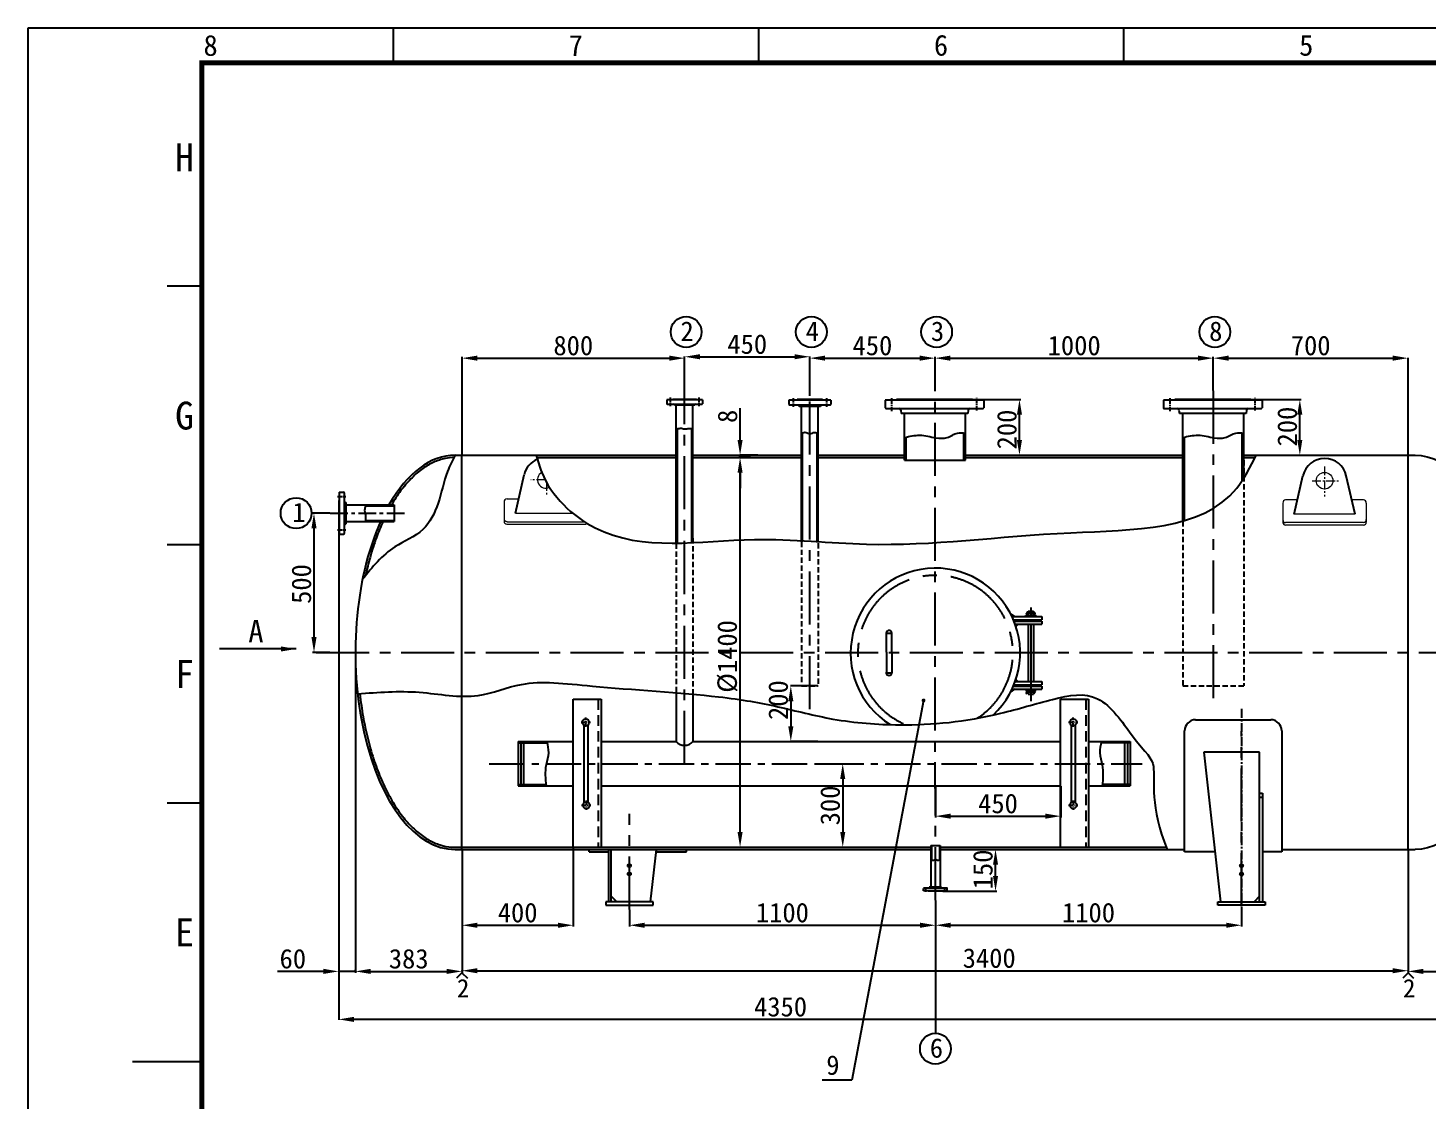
# Model space of a CAD drawing. Header units: millimetres. Extents: x 67658 to 78158, y 1020 to 8445.
# Drawn here: x 67658 to 72689, y 4590 to 8445 of the extents above; entities that cross this region are included whole.
import ezdxf
from ezdxf.enums import TextEntityAlignment as Align

# ---------------------------------------------------------------- set-up
doc = ezdxf.new("R2010")
doc.units = ezdxf.units.MM
doc.linetypes.add('CENTER', pattern=[50.8, 31.75, -6.35, 6.35, -6.35])
doc.linetypes.add('DASHED', pattern=[19.05, 12.7, -6.35])
for name, color, linetype in [('1轮廓实线层', 7, 'Continuous'), ('BTL_L0', 7, 'Continuous'), ('BTL_L1', 1, 'Continuous'), ('中心线', 1, 'CENTER'), ('剖面线', 8, 'Continuous'), ('绿（粗实）', 7, 'Continuous'), ('黄（虚线）', 2, 'DASHED')]:
    doc.layers.add(name, color=color, linetype=linetype)
doc.styles.get("Standard").update_dxf_attribs({"font": 'SimSun.ttf'})
doc.dimstyles.new('ISO-25', dxfattribs={"dimtxt": 70, "dimasz": 55, "dimexe": 1.25, "dimexo": 0.625, "dimgap": 10, "dimtad": 1, "dimdsep": 46, "dimtxsty": 'Standard', "dimcen": 2.5, "dimadec": 0, "dimazin": 0, "dimtfac": 1, "dimtmove": 0, "dimatfit": 3, "dimfxl": 0, "dimarcsym": 0})
doc.dimstyles.new('副本 ISO-25', dxfattribs={"dimtxt": 70, "dimasz": 55, "dimexe": 5, "dimexo": 1, "dimgap": 10, "dimtad": 1, "dimtoh": 1, "dimdsep": 46, "dimtxsty": 'Standard', "dimcen": 2.5, "dimadec": 0, "dimazin": 0, "dimtfac": 1, "dimtmove": 0, "dimatfit": 3, "dimfxl": 0, "dimarcsym": 0})

# ---------------------------------------------------------------- blocks, each defined once
blk = doc.blocks.new('*D81')
at = {"layer": '1轮廓实线层', "color": 0, "lineweight": -2}
for p, q in [((68774.7, 6654.8), (68774.7, 5050.8)), ((68834.7, 6200.8), (68834.7, 5050.8)), ((68719.7, 5055.8), (68554.8, 5055.8)), ((68834.7, 5055.8), (68774.7, 5055.8)), ((68889.7, 5055.8), (68944.7, 5055.8))]:
    blk.add_line(p, q, dxfattribs=at)
at = {"layer": '1轮廓实线层', "color": 0}
for points in [[(68719.7, 5065), (68719.7, 5046.6), (68774.7, 5055.8)], [(68889.7, 5065), (68889.7, 5046.6), (68834.7, 5055.8)]]:
    blk.add_solid(points, dxfattribs=at)
at = {"layer": 'Defpoints', "color": 0}
for p in [(68774.7, 6655.8), (68834.7, 6201.8), (68774.7, 5055.8)]:
    blk.add_point(p, dxfattribs=at)
at = {"layer": '1轮廓实线层', "color": 0, "insert": (68609.7, 5100.8), "char_height": 70, "attachment_point": 5}
blk.add_mtext('60', dxfattribs=at)
blk = doc.blocks.new('*D82')
at = {"layer": '1轮廓实线层', "color": 0, "lineweight": -2}
for p, q in [((69217.7, 5492.8), (69217.7, 5050.8)), ((68834.7, 5056.8), (68834.7, 5060.8)), ((68889.7, 5055.8), (69162.7, 5055.8))]:
    blk.add_line(p, q, dxfattribs=at)
at = {"layer": '1轮廓实线层', "color": 0}
for points in [[(68889.7, 5065), (68889.7, 5046.6), (68834.7, 5055.8)], [(69162.7, 5065), (69162.7, 5046.6), (69217.7, 5055.8)]]:
    blk.add_solid(points, dxfattribs=at)
at = {"layer": 'Defpoints', "color": 0}
for p in [(69217.7, 5493.8), (68834.7, 5055.8), (69217.7, 5055.8)]:
    blk.add_point(p, dxfattribs=at)
at = {"layer": '1轮廓实线层', "color": 0, "insert": (69026.2, 5100.8), "char_height": 70, "attachment_point": 5}
blk.add_mtext('383', dxfattribs=at)
blk = doc.blocks.new('*D83')
at = {"layer": '1轮廓实线层', "color": 0, "lineweight": -2}
for p, q in [((69617.7, 5500.8), (69617.7, 5216.5)), ((69217.7, 5240.9), (69217.7, 5216.5)), ((69272.7, 5221.5), (69562.7, 5221.5))]:
    blk.add_line(p, q, dxfattribs=at)
at = {"layer": '1轮廓实线层', "color": 0}
for points in [[(69272.7, 5230.6), (69272.7, 5212.3), (69217.7, 5221.5)], [(69562.7, 5230.6), (69562.7, 5212.3), (69617.7, 5221.5)]]:
    blk.add_solid(points, dxfattribs=at)
at = {"layer": 'Defpoints', "color": 0}
for p in [(69617.7, 5501.8), (69217.7, 5241.9), (69617.7, 5221.5)]:
    blk.add_point(p, dxfattribs=at)
at = {"layer": '1轮廓实线层', "color": 0, "insert": (69417.7, 5266.5), "char_height": 70, "attachment_point": 5}
blk.add_mtext('400', dxfattribs=at)
blk = doc.blocks.new('*D84')
at = {"layer": '1轮廓实线层', "color": 0, "lineweight": -2}
for p, q in [((70919.2, 5310.4), (70919.2, 5216.5)), ((69819.2, 5276.9), (69819.2, 5216.5)), ((69874.2, 5221.5), (70864.2, 5221.5))]:
    blk.add_line(p, q, dxfattribs=at)
at = {"layer": '1轮廓实线层', "color": 0}
for points in [[(69874.2, 5230.6), (69874.2, 5212.3), (69819.2, 5221.5)], [(70864.2, 5230.6), (70864.2, 5212.3), (70919.2, 5221.5)]]:
    blk.add_solid(points, dxfattribs=at)
at = {"layer": 'Defpoints', "color": 0}
for p in [(70919.2, 5311.4), (69819.2, 5277.9), (70919.2, 5221.5)]:
    blk.add_point(p, dxfattribs=at)
at = {"layer": '1轮廓实线层', "color": 0, "insert": (70369.2, 5266.5), "char_height": 70, "attachment_point": 5}
blk.add_mtext('1100', dxfattribs=at)
blk = doc.blocks.new('*D85')
at = {"layer": '1轮廓实线层', "color": 0, "lineweight": -2}
for p, q in [((70919.2, 5310.4), (70919.2, 5216.5)), ((72019.2, 5276.9), (72019.2, 5216.5)), ((70974.2, 5221.5), (71964.2, 5221.5))]:
    blk.add_line(p, q, dxfattribs=at)
at = {"layer": '1轮廓实线层', "color": 0}
for points in [[(70974.2, 5230.6), (70974.2, 5212.3), (70919.2, 5221.5)], [(71964.2, 5230.6), (71964.2, 5212.3), (72019.2, 5221.5)]]:
    blk.add_solid(points, dxfattribs=at)
at = {"layer": 'Defpoints', "color": 0}
for p in [(70919.2, 5311.4), (72019.2, 5277.9), (72019.2, 5221.5)]:
    blk.add_point(p, dxfattribs=at)
at = {"layer": '1轮廓实线层', "color": 0, "insert": (71469.2, 5266.5), "char_height": 70, "attachment_point": 5}
blk.add_mtext('1100', dxfattribs=at)
blk = doc.blocks.new('*D86')
at = {"layer": '1轮廓实线层', "color": 0, "lineweight": -2}
for p, q in [((73000.7, 6200.8), (73000.7, 5050.8)), ((72617.7, 5492.8), (72617.7, 5050.8)), ((72672.7, 5055.8), (72945.7, 5055.8))]:
    blk.add_line(p, q, dxfattribs=at)
at = {"layer": '1轮廓实线层', "color": 0}
for points in [[(72672.7, 5065), (72672.7, 5046.6), (72617.7, 5055.8)], [(72945.7, 5065), (72945.7, 5046.6), (73000.7, 5055.8)]]:
    blk.add_solid(points, dxfattribs=at)
at = {"layer": 'Defpoints', "color": 0}
for p in [(73000.7, 6201.8), (72617.7, 5493.8), (73000.7, 5055.8)]:
    blk.add_point(p, dxfattribs=at)
at = {"layer": '1轮廓实线层', "color": 0, "insert": (72809.2, 5100.8), "char_height": 70, "attachment_point": 5}
blk.add_mtext('383', dxfattribs=at)
blk = doc.blocks.new('*D87')
at = {"layer": '1轮廓实线层', "color": 0, "lineweight": -2}
for p, q in [((68742.8, 6701.8), (68680.8, 6701.8)), ((68685.8, 6646.8), (68685.8, 6256.8)), ((68742.8, 6201.8), (68680.8, 6201.8))]:
    blk.add_line(p, q, dxfattribs=at)
at = {"layer": '1轮廓实线层', "color": 0}
for points in [[(68676.6, 6646.8), (68695, 6646.8), (68685.8, 6701.8)], [(68676.6, 6256.8), (68695, 6256.8), (68685.8, 6201.8)]]:
    blk.add_solid(points, dxfattribs=at)
at = {"layer": 'Defpoints', "color": 0}
for p in [(68743.8, 6701.8), (68685.8, 6201.8), (68743.8, 6201.8)]:
    blk.add_point(p, dxfattribs=at)
at = {"layer": '1轮廓实线层', "color": 0, "insert": (68640.8, 6447.3), "char_height": 70, "attachment_point": 5, "rotation": 90}
blk.add_mtext('500', dxfattribs=at)
blk = doc.blocks.new('*D88')
at = {"layer": '1轮廓实线层', "color": 0, "lineweight": -2}
for p, q in [((69217.7, 6910.8), (69217.7, 7263.6)), ((69272.7, 7258.6), (69962.7, 7258.6)), ((70017.7, 7124.7), (70017.7, 7263.6))]:
    blk.add_line(p, q, dxfattribs=at)
at = {"layer": '1轮廓实线层', "color": 0}
for points in [[(69272.7, 7267.8), (69272.7, 7249.4), (69217.7, 7258.6)], [(69962.7, 7267.8), (69962.7, 7249.4), (70017.7, 7258.6)]]:
    blk.add_solid(points, dxfattribs=at)
at = {"layer": 'Defpoints', "color": 0}
for p in [(70017.7, 7258.6), (70017.7, 7123.7), (69217.7, 6909.8)]:
    blk.add_point(p, dxfattribs=at)
at = {"layer": '1轮廓实线层', "color": 0, "insert": (69617.7, 7303.6), "char_height": 70, "attachment_point": 5}
blk.add_mtext('800', dxfattribs=at)
blk = doc.blocks.new('*D89')
at = {"layer": '1轮廓实线层', "color": 0, "lineweight": -2}
for p, q in [((70467.7, 7259.6), (70467.7, 7263.6)), ((70522.7, 7258.6), (70862.7, 7258.6)), ((70917.7, 7145.1), (70917.7, 7263.6))]:
    blk.add_line(p, q, dxfattribs=at)
at = {"layer": '1轮廓实线层', "color": 0}
for points in [[(70522.7, 7267.8), (70522.7, 7249.4), (70467.7, 7258.6)], [(70862.7, 7267.8), (70862.7, 7249.4), (70917.7, 7258.6)]]:
    blk.add_solid(points, dxfattribs=at)
at = {"layer": 'Defpoints', "color": 0}
for p in [(70467.7, 7258.6), (70917.7, 7258.6), (70917.7, 7144.1)]:
    blk.add_point(p, dxfattribs=at)
at = {"layer": '1轮廓实线层', "color": 0, "insert": (70692.7, 7303.6), "char_height": 70, "attachment_point": 5}
blk.add_mtext('450', dxfattribs=at)
blk = doc.blocks.new('*D52')
at = {"layer": '1轮廓实线层', "color": 0, "lineweight": -2}
for p, q in [((70917.7, 7146.1), (70917.7, 7263.6)), ((70972.7, 7258.6), (71862.7, 7258.6)), ((71917.7, 7221.4), (71917.7, 7263.6))]:
    blk.add_line(p, q, dxfattribs=at)
at = {"layer": '1轮廓实线层', "color": 0}
for points in [[(70972.7, 7267.8), (70972.7, 7249.4), (70917.7, 7258.6)], [(71862.7, 7267.8), (71862.7, 7249.4), (71917.7, 7258.6)]]:
    blk.add_solid(points, dxfattribs=at)
at = {"layer": 'Defpoints', "color": 0}
for p in [(71917.7, 7258.6), (71917.7, 7220.4), (70917.7, 7145.1)]:
    blk.add_point(p, dxfattribs=at)
at = {"layer": '1轮廓实线层', "color": 0, "insert": (71417.7, 7303.6), "char_height": 70, "attachment_point": 5}
blk.add_mtext('1000', dxfattribs=at)
blk = doc.blocks.new('*D91')
at = {"layer": '1轮廓实线层', "color": 0, "lineweight": -2}
for p, q in [((70241.7, 6901.8), (70212.1, 6901.8)), ((70217.1, 5556.8), (70217.1, 6846.8)), ((69948.4, 5501.8), (70222.1, 5501.8))]:
    blk.add_line(p, q, dxfattribs=at)
at = {"layer": '1轮廓实线层', "color": 0}
for points in [[(70207.9, 6846.8), (70226.2, 6846.8), (70217.1, 6901.8)], [(70207.9, 5556.8), (70226.2, 5556.8), (70217.1, 5501.8)]]:
    blk.add_solid(points, dxfattribs=at)
at = {"layer": 'Defpoints', "color": 0}
for p in [(70217.1, 6901.8), (70242.7, 6901.8), (69947.4, 5501.8)]:
    blk.add_point(p, dxfattribs=at)
at = {"layer": '1轮廓实线层', "color": 0, "insert": (70172.1, 6187.1), "char_height": 70, "attachment_point": 5, "rotation": 90}
blk.add_mtext('%%C1400', dxfattribs=at)
blk = doc.blocks.new('*D54')
at = {"layer": '1轮廓实线层', "color": 0, "lineweight": -2}
for p, q in [((70217.1, 6964.8), (70217.1, 7079.5)), ((70280.4, 6909.8), (70215.8, 6909.8)), ((70254.7, 6901.8), (70215.8, 6901.8)), ((70217.1, 6901.8), (70217.1, 6909.8)), ((70217.1, 6846.8), (70217.1, 6791.8))]:
    blk.add_line(p, q, dxfattribs=at)
at = {"layer": '1轮廓实线层', "color": 0}
for points in [[(70207.9, 6964.8), (70226.2, 6964.8), (70217.1, 6909.8)], [(70207.9, 6846.8), (70226.2, 6846.8), (70217.1, 6901.8)]]:
    blk.add_solid(points, dxfattribs=at)
at = {"layer": 'Defpoints', "color": 0}
for p in [(70217.1, 6909.8), (70255.3, 6901.8), (70281, 6909.8)]:
    blk.add_point(p, dxfattribs=at)
at = {"layer": '1轮廓实线层', "color": 0, "insert": (70172.1, 7049.6), "char_height": 70, "attachment_point": 5, "rotation": 90}
blk.add_mtext('8', dxfattribs=at)
blk = doc.blocks.new('*D92')
at = {"layer": '1轮廓实线层', "color": 0, "lineweight": -2}
for p, q in [((70946.2, 5493.8), (71140, 5493.8)), ((71135, 5398.8), (71135, 5438.8)), ((70946.2, 5343.8), (71140, 5343.8))]:
    blk.add_line(p, q, dxfattribs=at)
at = {"layer": '1轮廓实线层', "color": 0}
for points in [[(71125.9, 5438.8), (71144.2, 5438.8), (71135, 5493.8)], [(71125.9, 5398.8), (71144.2, 5398.8), (71135, 5343.8)]]:
    blk.add_solid(points, dxfattribs=at)
at = {"layer": 'Defpoints', "color": 0}
for p in [(70945.2, 5493.8), (71135, 5493.8), (70945.2, 5343.8)]:
    blk.add_point(p, dxfattribs=at)
at = {"layer": '1轮廓实线层', "color": 0, "insert": (71090, 5421.9), "char_height": 70, "attachment_point": 5, "rotation": 90}
blk.add_mtext('150', dxfattribs=at)
blk = doc.blocks.new('*D93')
at = {"layer": '1轮廓实线层', "color": 0, "lineweight": -2}
for p, q in [((70918.8, 5721.3), (70918.8, 5608.3)), ((71369.2, 5721.3), (71369.2, 5608.3)), ((70973.8, 5613.3), (71314.2, 5613.3))]:
    blk.add_line(p, q, dxfattribs=at)
at = {"layer": '1轮廓实线层', "color": 0}
for points in [[(70973.8, 5622.5), (70973.8, 5604.2), (70918.8, 5613.3)], [(71314.2, 5622.5), (71314.2, 5604.2), (71369.2, 5613.3)]]:
    blk.add_solid(points, dxfattribs=at)
at = {"layer": 'Defpoints', "color": 0}
for p in [(70918.8, 5722.3), (71369.2, 5722.3), (71369.2, 5613.3)]:
    blk.add_point(p, dxfattribs=at)
at = {"layer": '1轮廓实线层', "color": 0, "insert": (71144, 5658.3), "char_height": 70, "attachment_point": 5}
blk.add_mtext('450', dxfattribs=at)
blk = doc.blocks.new('*D55')
at = {"layer": '1轮廓实线层', "color": 0, "lineweight": -2}
for p, q in [((70503.4, 5801.8), (70591, 5801.8)), ((70586, 5746.8), (70586, 5556.8)), ((70503.4, 5501.8), (70591, 5501.8))]:
    blk.add_line(p, q, dxfattribs=at)
at = {"layer": '1轮廓实线层', "color": 0}
for points in [[(70576.8, 5746.8), (70595.2, 5746.8), (70586, 5801.8)], [(70576.8, 5556.8), (70595.2, 5556.8), (70586, 5501.8)]]:
    blk.add_solid(points, dxfattribs=at)
at = {"layer": 'Defpoints', "color": 0}
for p in [(70502.4, 5801.8), (70502.4, 5501.8), (70586, 5501.8)]:
    blk.add_point(p, dxfattribs=at)
at = {"layer": '1轮廓实线层', "color": 0, "insert": (70541, 5651.8), "char_height": 70, "attachment_point": 5, "rotation": 90}
blk.add_mtext('300', dxfattribs=at)
blk = doc.blocks.new('*D94')
at = {"layer": '1轮廓实线层', "color": 0, "lineweight": -2}
for p, q in [((71053.4, 7110), (71226.1, 7110)), ((71221.1, 6964.8), (71221.1, 7055)), ((71028.2, 6909.8), (71226.1, 6909.8))]:
    blk.add_line(p, q, dxfattribs=at)
at = {"layer": '1轮廓实线层', "color": 0}
for points in [[(71211.9, 7055), (71230.3, 7055), (71221.1, 7110)], [(71211.9, 6964.8), (71230.3, 6964.8), (71221.1, 6909.8)]]:
    blk.add_solid(points, dxfattribs=at)
at = {"layer": 'Defpoints', "color": 0}
for p in [(71052.4, 7110), (71221.1, 7110), (71027.2, 6909.8)]:
    blk.add_point(p, dxfattribs=at)
at = {"layer": '1轮廓实线层', "color": 0, "insert": (71176.1, 7002.2), "char_height": 70, "attachment_point": 5, "rotation": 90}
blk.add_mtext('200', dxfattribs=at)
blk = doc.blocks.new('*D95')
at = {"layer": '1轮廓实线层', "color": 0, "lineweight": -2}
for p, q in [((71917.7, 7142.2), (71917.7, 7259.9)), ((71972.7, 7258.6), (72562.7, 7258.6)), ((72617.7, 6910.4), (72617.7, 7259.9))]:
    blk.add_line(p, q, dxfattribs=at)
at = {"layer": '1轮廓实线层', "color": 0}
for points in [[(71972.7, 7267.8), (71972.7, 7249.4), (71917.7, 7258.6)], [(72562.7, 7267.8), (72562.7, 7249.4), (72617.7, 7258.6)]]:
    blk.add_solid(points, dxfattribs=at)
at = {"layer": 'Defpoints', "color": 0}
for p in [(72617.7, 7258.6), (71917.7, 7141.5), (72617.7, 6909.8)]:
    blk.add_point(p, dxfattribs=at)
at = {"layer": '1轮廓实线层', "color": 0, "insert": (72267.7, 7303.6), "char_height": 70, "attachment_point": 5}
blk.add_mtext('700', dxfattribs=at)
blk = doc.blocks.new('*D96')
at = {"layer": '1轮廓实线层', "color": 0, "lineweight": -2}
for p, q in [((70017.7, 7259.2), (70017.7, 7264.9)), ((70072.7, 7263.6), (70412.7, 7263.6)), ((70467.7, 7122.9), (70467.7, 7264.9))]:
    blk.add_line(p, q, dxfattribs=at)
at = {"layer": '1轮廓实线层', "color": 0}
for points in [[(70072.7, 7272.8), (70072.7, 7254.4), (70017.7, 7263.6)], [(70412.7, 7272.8), (70412.7, 7254.4), (70467.7, 7263.6)]]:
    blk.add_solid(points, dxfattribs=at)
at = {"layer": 'Defpoints', "color": 0}
for p in [(70017.7, 7258.6), (70467.7, 7263.6), (70467.7, 7122.3)]:
    blk.add_point(p, dxfattribs=at)
at = {"layer": '1轮廓实线层', "color": 0, "insert": (70242.7, 7308.6), "char_height": 70, "attachment_point": 5}
blk.add_mtext('450', dxfattribs=at)
blk = doc.blocks.new('*D56')
at = {"layer": '1轮廓实线层', "color": 0, "lineweight": -2}
for p, q in [((69217.7, 5056.4), (69217.7, 5059.4)), ((69272.7, 5058.1), (72562.7, 5058.1)), ((72617.7, 5056.4), (72617.7, 5059.4))]:
    blk.add_line(p, q, dxfattribs=at)
at = {"layer": '1轮廓实线层', "color": 0}
for points in [[(69272.7, 5067.3), (69272.7, 5049), (69217.7, 5058.1)], [(72562.7, 5067.3), (72562.7, 5049), (72617.7, 5058.1)]]:
    blk.add_solid(points, dxfattribs=at)
at = {"layer": 'Defpoints', "color": 0}
for p in [(69217.7, 5055.8), (72617.7, 5058.1), (72617.7, 5055.8)]:
    blk.add_point(p, dxfattribs=at)
at = {"layer": '1轮廓实线层', "color": 0, "insert": (71112.3, 5103.1), "char_height": 70, "attachment_point": 5}
blk.add_mtext('3400', dxfattribs=at)
blk = doc.blocks.new('*D57')
at = {"layer": '1轮廓实线层', "color": 0, "lineweight": -2}
for p, q in [((72053.4, 7110), (72233.7, 7110)), ((72228.7, 6964.8), (72228.7, 7055)), ((72028.2, 6909.8), (72233.7, 6909.8))]:
    blk.add_line(p, q, dxfattribs=at)
at = {"layer": '1轮廓实线层', "color": 0}
for points in [[(72219.5, 7055), (72237.8, 7055), (72228.7, 7110)], [(72219.5, 6964.8), (72237.8, 6964.8), (72228.7, 6909.8)]]:
    blk.add_solid(points, dxfattribs=at)
at = {"layer": 'Defpoints', "color": 0}
for p in [(72052.4, 7110), (72228.7, 7110), (72027.2, 6909.8)]:
    blk.add_point(p, dxfattribs=at)
at = {"layer": '1轮廓实线层', "color": 0, "insert": (72183.7, 7012.8), "char_height": 70, "attachment_point": 5, "rotation": 90}
blk.add_mtext('200', dxfattribs=at)
blk = doc.blocks.new('*D58')
at = {"layer": '1轮廓实线层', "color": 0, "lineweight": -2}
for p, q in [((68774.7, 5055.2), (68774.7, 4882.1)), ((73121.7, 5055.2), (73121.7, 4882.1)), ((73066.7, 4883.4), (68829.7, 4883.4))]:
    blk.add_line(p, q, dxfattribs=at)
at = {"layer": '1轮廓实线层', "color": 0}
for points in [[(68829.7, 4892.5), (68829.7, 4874.2), (68774.7, 4883.4)], [(73066.7, 4892.5), (73066.7, 4874.2), (73121.7, 4883.4)]]:
    blk.add_solid(points, dxfattribs=at)
at = {"layer": 'Defpoints', "color": 0}
for p in [(68774.7, 5055.8), (73121.7, 5055.8), (68774.7, 4883.4)]:
    blk.add_point(p, dxfattribs=at)
at = {"layer": '1轮廓实线层', "color": 0, "insert": (70362.5, 4928.4), "char_height": 70, "attachment_point": 5}
blk.add_mtext('4350', dxfattribs=at)
blk = doc.blocks.new('*D97')
at = {"layer": '1轮廓实线层', "color": 0, "lineweight": -2}
for p, q in [((70497, 6081.3), (70398.2, 6081.3)), ((70399.4, 6026.3), (70399.4, 5936.3)), ((70497, 5881.3), (70398.2, 5881.3))]:
    blk.add_line(p, q, dxfattribs=at)
at = {"layer": '1轮廓实线层', "color": 0}
for points in [[(70390.3, 6026.3), (70408.6, 6026.3), (70399.4, 6081.3)], [(70390.3, 5936.3), (70408.6, 5936.3), (70399.4, 5881.3)]]:
    blk.add_solid(points, dxfattribs=at)
at = {"layer": 'Defpoints', "color": 0}
for p in [(70497.7, 6081.3), (70399.4, 5881.3), (70497.7, 5881.3)]:
    blk.add_point(p, dxfattribs=at)
at = {"layer": '1轮廓实线层', "color": 0, "insert": (70354.4, 6030.1), "char_height": 70, "attachment_point": 5, "rotation": 90}
blk.add_mtext('200', dxfattribs=at)
blk = doc.blocks.new('SBWL_A3H')
at = {"layer": 'BTL_L0'}
blk.add_line((15, 148.51), (25, 148.5), dxfattribs=at)
at = {"layer": 'BTL_L0', "const_width": 0.7}
blk.add_lwpolyline([(25, 5), (415, 5), (415, 292), (25, 292)], close=True, dxfattribs=at)
at = {"layer": 'BTL_L1'}
for p, q in [((420, 297), (0, 297)), ((0, 297), (0, 0)), ((52.5, 297), (52.5, 292)), ((105, 297), (105, 292)), ((157.5, 297), (157.5, 292)), ((25, 259.89), (20, 259.89)), ((25, 222.76), (20, 222.76)), ((25, 185.63), (20, 185.63))]:
    blk.add_line(p, q, dxfattribs=at)
blk.add_text('8', height=3, dxfattribs=at).set_placement((26.25, 294.5), align=Align.MIDDLE_CENTER)
for s, height, p in [('7', 3, (78.75, 294.5)), ('6', 3, (131.25, 294.5)), ('5', 3, (183.75, 294.5)), ('H', 4, (22.5, 278.43)), ('G', 4, (22.5, 241.31)), ('F', 4, (22.5, 204.18)), ('E', 4, (22.5, 167.06))]:
    blk.add_text(s, height=height, dxfattribs=at).set_placement(p, align=Align.MIDDLE)

msp = doc.modelspace()

# ---------------------------------------------------------------- hatches: boundary and pattern name
at = {"layer": '剖面线'}
h = msp.add_hatch(color=256, dxfattribs=at)
h.paths.add_polyline_path([(71189.867, 6339.011, -0.00813737), (71194.258, 6330.122), (71203.35, 6330.122)])
h.paths.add_polyline_path([(71205.718, 6302.512, -0.00700328), (71208.485, 6294.442), (71213.641, 6302.512)])
h = msp.add_hatch(color=256, dxfattribs=at)
h.paths.add_polyline_path([(71189.867, 6060.368, 0.00813737), (71194.258, 6069.256), (71203.35, 6069.256)])
h.paths.add_polyline_path([(71213.641, 6096.866), (71205.718, 6096.866, 0.00700328), (71208.485, 6104.937)])

# ---------------------------------------------------------------- linework, layer by layer
at = {"layer": '1轮廓实线层'}
msp.add_line((70919.15, 5216.479), (70919.15, 4833.308), dxfattribs=at)
for centre, radius in [((70023.169, 7352.608), 55.478), ((70473.169, 7352.608), 55.478), ((70923.169, 7352.608), 55.478), ((71923.169, 7352.608), 55.478), ((68621.548, 6701.785), 55.478), ((69819.15, 5435.785), 5.5), ((72019.15, 5435.785), 5.5), ((69819.15, 5405.785), 5.5), ((72019.15, 5405.785), 5.5), ((70919.15, 4777.831), 55.478)]:
    msp.add_circle(centre, radius, dxfattribs=at)
for points in [[(69987.651, 7002.535), (70002.24, 7006.761), (70017.65, 7004.655), (70033.698, 7006.157), (70047.65, 7006.157)], [(70437.65, 6988.285), (70454.282, 6992.001), (70467.65, 6987.356), (70486.047, 6992.001), (70497.65, 6988.285)], [(70808.15, 6973.444), (70863.013, 6981.765), (70920.897, 6972.583), (70960.874, 6973.444), (70998.922, 6989.291), (71027.15, 6989.291)], [(71808.15, 6973.444), (71863.013, 6981.765), (71920.897, 6972.583), (71960.874, 6973.444), (71998.922, 6989.291), (72027.15, 6989.291)], [(69192.65, 6909.785), (69165.746, 6852.038), (69131.647, 6737.53), (69076.71, 6642.894), (68976.307, 6580.435), (68860.168, 6464.295)], [(69484.4, 6909.785), (69504.4, 6848.211), (69695.783, 6649.19), (70268.501, 6607.315), (70671.145, 6590.566), (71405.918, 6631.545), (72002.054, 6791.577), (72071.994, 6909.785)], [(68874.438, 6731.785), (68868.059, 6717.244), (68870.498, 6694.375), (68870.498, 6671.785)], [(69522.15, 5881.285), (69528.239, 5841.409), (69519.775, 5797.59), (69519.775, 5722.285)], [(71516.15, 5881.285), (71510.061, 5841.409), (71518.525, 5797.59), (71518.525, 5722.285)], [(70902.152, 5457.476), (70911.576, 5455.371), (70919.15, 5458.002), (70929.574, 5455.371), (70936.148, 5457.476)]]:
    msp.add_spline(points, degree=3, dxfattribs=at)
msp.add_open_spline([(68842.65, 6052.947), (68916.429, 6058.496), (69061.411, 6069.4), (69261.457, 6025.344), (69449.706, 6108.229), (69687.65, 6075.701), (70125.414, 6050.318), (70355.016, 6008.877), (70561.98, 5953.374), (70830.15, 5933.411), (71080.087, 5957.148), (71348.822, 6038.093), (71510.911, 6069.283), (71668.676, 5836.111), (71723.258, 5816.768), (71688.24, 5646.407), (71751.71, 5493.785)], degree=3, knots=[0, 0, 0, 0, 221.99821312, 436.24505849, 598.79516069, 826.27415987, 1130.04322465, 1325.3102147, 1528.13777933, 1768.32418126, 2123.59561043, 2294.18473399, 2471.02075162, 2655.11672254, 2994.37025601, 3453.3799324, 3453.3799324, 3453.3799324, 3453.3799324], dxfattribs=at)
at = {"layer": '中心线', "ltscale": 0.5}
for p, q in [((69966.246, 7116.721), (69966.246, 7085.726)), ((70069.054, 7116.721), (70069.054, 7085.726)), ((70407.4, 7114.756), (70407.4, 7083.977)), ((70527.9, 7114.756), (70527.9, 7083.977)), ((70763.004, 7067.683), (70763.004, 7117.526)), ((71068.501, 7070.693), (71068.501, 7115.833)), ((71763.004, 7067.683), (71763.004, 7117.526)), ((72068.501, 7070.693), (72068.501, 7115.833)), ((68769.679, 6762.035), (68800.458, 6762.035)), ((68769.679, 6641.535), (68800.458, 6641.535)), ((69645.602, 5950.759), (69679.699, 5950.759)), ((69662.65, 5933.711), (69662.65, 5967.808)), ((71397.102, 5950.759), (71431.199, 5950.759)), ((71414.15, 5933.711), (71414.15, 5967.808)), ((69647.102, 5652.811), (69681.199, 5652.811)), ((69664.15, 5669.859), (69664.15, 5635.762)), ((71397.102, 5652.811), (71431.199, 5652.811)), ((71414.15, 5669.859), (71414.15, 5635.762)), ((70885.013, 5340.968), (70885.013, 5358.408)), ((70953.288, 5340.968), (70953.288, 5358.408))]:
    msp.add_line(p, q, dxfattribs=at)
at = {"layer": '中心线', "ltscale": 6}
for p, q in [((70017.65, 5801.785), (70017.65, 7123.697)), ((70467.65, 5997.519), (70467.65, 7122.268)), ((70919.15, 5311.448), (70917.65, 7144.122)), ((71917.65, 7141.542), (71917.65, 6012.404)), ((68693.781, 6201.785), (73141.52, 6201.785)), ((72019.15, 5289.867), (72019.15, 5918.415)), ((69819.15, 5277.9), (69819.15, 5621.288))]:
    msp.add_line(p, q, dxfattribs=at)
at = {"layer": '中心线', "lineweight": 0}
for p, q in [((72317.65, 6869.763), (72317.65, 6761.529)), ((69516.707, 6821.568), (69465.577, 6821.685)), ((69521.142, 6813.311), (69521.142, 6764.778)), ((72272.795, 6818.378), (72371.13, 6818.378))]:
    msp.add_line(p, q, dxfattribs=at)
at = {"layer": '中心线', "ltscale": 2}
msp.add_line((68743.846, 6701.785), (69013.33, 6701.785), dxfattribs=at)
at = {"layer": '中心线'}
for p, q in [((71278.538, 6341.339), (71246.488, 6341.339)), ((70740.015, 6271.094), (70764.769, 6271.094)), ((70740.015, 6128.284), (70764.769, 6128.284)), ((71278.538, 6058.948), (71246.488, 6058.948)), ((72019.15, 5998.324), (72019.15, 5271.392)), ((69810.65, 5435.785), (69827.65, 5435.785)), ((69819.15, 5427.285), (69819.15, 5444.285)), ((72027.65, 5435.785), (72010.65, 5435.785)), ((72019.15, 5427.285), (72019.15, 5444.285)), ((69810.65, 5405.785), (69827.65, 5405.785)), ((69819.15, 5397.285), (69819.15, 5414.285)), ((72027.65, 5405.785), (72010.65, 5405.785)), ((72019.15, 5397.285), (72019.15, 5414.285))]:
    msp.add_line(p, q, dxfattribs=at)
at = {"layer": '中心线', "ltscale": 8}
for p, q in [((71261.748, 6363.432), (71261.748, 6330.122)), ((71261.748, 6299.656), (71261.748, 6099.722)), ((71261.748, 6299.656), (71261.748, 6099.722)), ((71261.748, 6099.722), (71261.748, 6026.571))]:
    msp.add_line(p, q, dxfattribs=at)
at = {"layer": '中心线', "ltscale": 4}
msp.add_line((69315.68, 5801.785), (71661.804, 5801.785), dxfattribs=at)
at = {"layer": '中心线', "ltscale": 8}
msp.add_arc((70919.004, 6199.689), 278.642, 302.694489, 247.801649, dxfattribs=at)
at = {"layer": '剖面线'}
for p, q in [((71203.35, 6330.122), (71189.867, 6339.011)), ((71208.485, 6294.442), (71213.641, 6302.512)), ((71208.485, 6104.937), (71213.641, 6096.866)), ((71203.35, 6069.256), (71189.867, 6060.368)), ((71203.002, 6069.256), (71191.686, 6063.963))]:
    msp.add_line(p, q, dxfattribs=at)
at = {"layer": '绿（粗实）'}
for p, q in [((70081.694, 7108.701), (69953.606, 7108.701)), ((69953.606, 7108.701), (69953.606, 7094.765)), ((70060.459, 7109.785), (69974.842, 7109.785)), ((69974.842, 7109.785), (69974.842, 7108.701)), ((70060.459, 7109.785), (70060.459, 7108.701)), ((70081.694, 7108.701), (70081.694, 7094.765)), ((70542.65, 7108.178), (70392.65, 7108.178)), ((70392.65, 7108.178), (70392.65, 7092.006)), ((70513.65, 7109.785), (70421.65, 7109.785)), ((70421.65, 7109.785), (70421.65, 7108.178)), ((70513.65, 7109.785), (70513.65, 7108.178)), ((70542.65, 7108.178), (70542.65, 7092.006)), ((71092.853, 7107.993), (70738.653, 7107.993)), ((70738.653, 7107.993), (70738.653, 7079.955)), ((70779.133, 7110.026), (71056.168, 7110.026)), ((71052.373, 7110.026), (70779.133, 7110.026)), ((70779.133, 7110.026), (70779.133, 7107.993)), ((70779.133, 7110.026), (70779.133, 7107.993)), ((71052.373, 7110.026), (71052.373, 7107.993)), ((71052.373, 7110.026), (71052.373, 7107.993)), ((71092.853, 7107.993), (71092.853, 7079.955)), ((72092.853, 7107.993), (71738.653, 7107.993)), ((71738.653, 7107.993), (71738.653, 7079.955)), ((71779.133, 7110.026), (72056.168, 7110.026)), ((72052.373, 7110.026), (71779.133, 7110.026)), ((71779.133, 7110.026), (71779.133, 7107.993)), ((71779.133, 7110.026), (71779.133, 7107.993)), ((72052.373, 7110.026), (72052.373, 7107.993)), ((72052.373, 7110.026), (72052.373, 7107.993)), ((72092.853, 7107.993), (72092.853, 7079.955)), ((69954.766, 7093.605), (70080.534, 7093.605)), ((69981.246, 7090.566), (69981.37, 7089.561)), ((70053.931, 7089.561), (69981.37, 7089.561)), ((70054.054, 7090.566), (70053.931, 7089.561)), ((70540.93, 7090.285), (70394.371, 7090.285)), ((70428.65, 7086.777), (70428.895, 7084.785)), ((70506.406, 7084.785), (70428.895, 7084.785)), ((70506.65, 7086.777), (70506.406, 7084.785)), ((70740.829, 7077.779), (71090.676, 7077.779)), ((70794.313, 7072.076), (70795.866, 7059.426)), ((71035.639, 7059.426), (70795.866, 7059.426)), ((71037.193, 7072.076), (71035.639, 7059.426)), ((71740.829, 7077.779), (72090.676, 7077.779)), ((71794.313, 7072.076), (71795.866, 7059.426)), ((72035.639, 7059.426), (71795.866, 7059.426)), ((72037.193, 7072.076), (72035.639, 7059.426)), ((69192.65, 6909.785), (69987.651, 6909.785)), ((69217.65, 5493.785), (69217.65, 6909.785)), ((69486.704, 6901.785), (69987.651, 6901.785)), ((70047.65, 6909.785), (70437.65, 6909.785)), ((70047.65, 6901.785), (70437.65, 6901.785)), ((70497.65, 6909.785), (70808.15, 6909.785)), ((70497.65, 6901.785), (70808.15, 6901.785)), ((71027.15, 6909.785), (71808.15, 6909.785)), ((71027.15, 6901.785), (71808.15, 6901.785)), ((72027.15, 6909.785), (72642.65, 6909.785)), ((72027.15, 6901.785), (72067.946, 6901.785)), ((72617.65, 5493.785), (72617.65, 6909.785)), ((70808.15, 6891.785), (71027.15, 6891.785)), ((70808.15, 6891.785), (71027.15, 6891.785)), ((69409.386, 6701.931), (69441.104, 6839.544)), ((72208.251, 6698.497), (72239.656, 6836.181)), ((72427.049, 6698.497), (72395.644, 6836.181)), ((68774.65, 6747.785), (68774.65, 6655.785)), ((68774.65, 6747.785), (68776.258, 6747.785)), ((68776.258, 6776.785), (68776.258, 6626.785)), ((68776.258, 6776.785), (68792.43, 6776.785)), ((68794.15, 6775.065), (68794.15, 6628.506)), ((68797.658, 6740.785), (68799.65, 6740.541)), ((68799.65, 6740.541), (68799.65, 6663.03)), ((68974.515, 6731.785), (68974.515, 6671.785)), ((68774.65, 6655.785), (68776.258, 6655.785)), ((68797.658, 6662.785), (68799.65, 6663.03)), ((68776.258, 6626.785), (68792.43, 6626.785)), ((71252.264, 6341.339), (71243.632, 6339.095)), ((71252.264, 6341.339), (71246.703, 6345.428)), ((71252.227, 6349.555), (71271.269, 6349.555)), ((71242.707, 6330.122), (71242.707, 6333.931)), ((71242.707, 6333.931), (71280.789, 6333.931)), ((71280.789, 6330.122), (71280.789, 6333.931)), ((71301.435, 6330.122), (71301.435, 6318.698)), ((71301.435, 6313.937), (71301.435, 6302.512)), ((70742.872, 6202.545), (70742.872, 6271.094)), ((70761.913, 6202.545), (70761.913, 6271.094)), ((70742.872, 6202.545), (70742.872, 6128.284)), ((70761.913, 6202.545), (70761.913, 6128.284)), ((71301.435, 6096.866), (71301.435, 6085.441)), ((69987.651, 6065.043), (69987.651, 5881.285)), ((70047.65, 6057.662), (70047.65, 5881.285)), ((71242.707, 6069.256), (71242.707, 6065.448)), ((71242.707, 6065.448), (71280.789, 6065.448)), ((71252.264, 6058.948), (71243.324, 6052.539)), ((71252.264, 6058.948), (71244.728, 6061.191)), ((71252.227, 6051.728), (71271.269, 6051.728)), ((71280.789, 6069.256), (71280.789, 6065.448)), ((71301.435, 6080.681), (71301.435, 6069.256)), ((69617.65, 5501.785), (69617.65, 6033.566)), ((69617.65, 6033.566), (69717.65, 6033.566)), ((69717.65, 6033.566), (69717.65, 5501.785)), ((71369.15, 5501.785), (71369.15, 6033.566)), ((71369.15, 6033.566), (71469.15, 6033.566)), ((71469.15, 6033.566), (71469.15, 5501.785)), ((69655.725, 5940.48), (69655.725, 5663.09)), ((69669.575, 5940.48), (69669.575, 5663.09)), ((71407.225, 5940.48), (71407.225, 5663.09)), ((71421.075, 5940.48), (71421.075, 5663.09)), ((71854.15, 5959.635), (72124.15, 5959.635)), ((71814.15, 5485.785), (71814.15, 5919.635)), ((72164.15, 5919.635), (72164.15, 5485.785)), ((69419.15, 5881.285), (69617.65, 5881.285)), ((69419.15, 5881.285), (69419.15, 5722.285)), ((69419.15, 5876.285), (69523.378, 5876.285)), ((69429.15, 5876.285), (69429.15, 5727.285)), ((69439.15, 5876.285), (69439.15, 5727.285)), ((69717.65, 5881.285), (69987.651, 5881.285)), ((70047.65, 5881.285), (71369.15, 5881.285)), ((71469.15, 5881.285), (71619.15, 5881.285)), ((71619.15, 5876.285), (71514.923, 5876.285)), ((71599.15, 5876.285), (71599.15, 5727.285)), ((71609.15, 5876.285), (71609.15, 5727.285)), ((71619.15, 5881.285), (71619.15, 5722.285)), ((71884.15, 5843.785), (71944.15, 5305.785)), ((72084.15, 5843.785), (71884.15, 5843.785)), ((72084.15, 5493.785), (72084.15, 5843.785)), ((69419.15, 5727.285), (69519.32, 5727.285)), ((69419.15, 5722.285), (69617.65, 5722.285)), ((69717.65, 5722.285), (71369.15, 5722.285)), ((71469.15, 5722.285), (71619.15, 5722.285)), ((71619.15, 5727.285), (71518.981, 5727.285)), ((72084.15, 5305.785), (72084.15, 5695.497)), ((72084.15, 5695.497), (72094.15, 5695.497)), ((72094.15, 5695.497), (72094.15, 5305.785)), ((72094.15, 5680.497), (72084.15, 5680.497)), ((69192.65, 5501.785), (70902.152, 5501.785)), ((69192.65, 5493.785), (70902.152, 5493.785)), ((69674.15, 5485.785), (69674.15, 5493.785)), ((69674.15, 5485.785), (69744.15, 5485.785)), ((69744.15, 5493.785), (69744.15, 5305.785)), ((69754.15, 5305.785), (69754.15, 5493.785)), ((69915.117, 5493.785), (69894.15, 5305.785)), ((69914.225, 5485.785), (70024.15, 5485.785)), ((70024.15, 5485.785), (70024.15, 5493.785)), ((70902.152, 5507.784), (70936.148, 5507.784)), ((70936.148, 5501.785), (71748.439, 5501.785)), ((70936.148, 5493.785), (71814.15, 5493.785)), ((71924.076, 5485.785), (71814.15, 5485.785)), ((72164.15, 5485.785), (72094.15, 5485.785)), ((72164.15, 5493.785), (72642.65, 5493.785)), ((70876.655, 5344.696), (70876.655, 5353.859)), ((70961.645, 5344.696), (70876.655, 5344.696)), ((70960.67, 5354.834), (70877.63, 5354.834)), ((70893.087, 5343.785), (70893.087, 5344.696)), ((70945.214, 5343.785), (70893.087, 5343.785)), ((70897.053, 5356.822), (70897.191, 5357.95)), ((70941.109, 5357.95), (70897.191, 5357.95)), ((70941.248, 5356.822), (70941.109, 5357.95)), ((70945.214, 5343.785), (70945.214, 5344.696)), ((70961.645, 5344.696), (70961.645, 5353.859)), ((69904.15, 5305.785), (69734.15, 5305.785)), ((69734.15, 5305.785), (69734.15, 5293.785)), ((69734.15, 5293.785), (69904.15, 5293.785)), ((69754.15, 5325.785), (69774.15, 5305.785)), ((69904.15, 5293.785), (69904.15, 5305.785)), ((71934.15, 5293.785), (71934.15, 5305.785)), ((71934.15, 5305.785), (72104.15, 5305.785)), ((72104.15, 5293.785), (71934.15, 5293.785)), ((72084.15, 5325.785), (72064.15, 5305.785)), ((72104.15, 5305.785), (72104.15, 5293.785)), ((69217.65, 5050.791), (69198.39, 5031.531)), ((69217.65, 5050.791), (69236.91, 5031.531)), ((72617.65, 5050.791), (72598.39, 5031.531)), ((72617.65, 5050.791), (72636.91, 5031.531))]:
    msp.add_line(p, q, dxfattribs=at)
at = {"layer": '绿（粗实）', "ltscale": 6}
for p, q in [((69987.651, 6594.194), (69987.651, 7089.561)), ((70047.65, 6595.96), (70047.65, 7089.561)), ((70437.65, 6599.131), (70437.65, 7084.785)), ((70497.65, 6596.141), (70497.65, 7084.785)), ((70808.15, 6891.785), (70808.15, 7059.426)), ((71027.15, 6891.785), (71027.15, 7059.426)), ((71808.15, 6891.785), (71808.15, 7059.426)), ((72027.15, 6827.239), (72027.15, 7059.426)), ((69991.695, 6594.244), (69991.695, 7004.213)), ((70043.605, 6595.782), (70043.605, 7006.327)), ((70441.65, 6598.929), (70441.65, 6989.963)), ((70493.65, 6596.334), (70493.65, 6990.18)), ((70814.15, 6891.785), (70814.15, 6974.86)), ((71021.15, 6891.785), (71021.15, 6989.871)), ((71808.15, 6675.109), (71808.15, 6974.86)), ((71814.15, 6675.109), (71814.15, 6974.86)), ((72021.15, 6817.902), (72021.15, 6989.871)), ((70902.152, 5507.784), (70902.152, 5357.95)), ((70904.419, 5507.784), (70904.419, 5456.525)), ((70933.882, 5507.784), (70933.882, 5456.402)), ((70936.148, 5507.784), (70936.148, 5357.95))]:
    msp.add_line(p, q, dxfattribs=at)
at = {"layer": '绿（粗实）', "lineweight": 0}
for p, q in [((69379.468, 6752.847), (69421.263, 6752.752)), ((72219.69, 6749.344), (72177.65, 6749.344)), ((72457.083, 6749.344), (72415.287, 6749.344)), ((69368.875, 6741.457), (69368.718, 6672.703)), ((69409.386, 6701.931), (69616.06, 6701.461)), ((72167.65, 6737.93), (72167.65, 6668.126)), ((72427.049, 6698.497), (72208.251, 6698.497)), ((72467.65, 6737.93), (72467.65, 6669.176)), ((69378.694, 6662.318), (69658.694, 6661.681)), ((69378.715, 6671.224), (69658.714, 6670.587)), ((72457.65, 6667.72), (72177.65, 6667.72)), ((72457.65, 6658.814), (72177.65, 6658.814))]:
    msp.add_line(p, q, dxfattribs=at)
at = {"layer": '绿（粗实）', "ltscale": 2}
for p, q in [((68799.65, 6731.785), (68974.515, 6731.785)), ((68872.17, 6727.785), (68974.515, 6727.785)), ((68799.65, 6671.785), (68974.515, 6671.785)), ((68870.765, 6675.785), (68974.515, 6675.785))]:
    msp.add_line(p, q, dxfattribs=at)
at = {"layer": '绿（粗实）', "ltscale": 8}
for p, q in [((71252.227, 6333.931), (71252.227, 6349.555)), ((71271.269, 6333.931), (71271.269, 6349.555)), ((71194.258, 6330.122), (71301.435, 6330.122)), ((71199.386, 6318.698), (71301.435, 6318.698)), ((71201.36, 6313.937), (71301.435, 6313.937)), ((71205.718, 6302.512), (71301.435, 6302.512)), ((71252.227, 6318.698), (71252.227, 6313.937)), ((71252.227, 6299.656), (71252.227, 6099.722)), ((71271.269, 6318.698), (71271.269, 6313.937)), ((71271.269, 6299.656), (71271.269, 6099.722)), ((71205.718, 6096.866), (71301.435, 6096.866)), ((71194.258, 6069.256), (71301.435, 6069.256)), ((71194.258, 6069.256), (71301.435, 6069.256)), ((71199.386, 6080.681), (71301.435, 6080.681)), ((71199.386, 6080.681), (71301.435, 6080.681)), ((71201.36, 6085.441), (71301.435, 6085.441)), ((71201.36, 6085.441), (71301.435, 6085.441)), ((71252.227, 6085.441), (71252.227, 6080.681)), ((71252.227, 6065.448), (71252.227, 6051.728)), ((71271.269, 6085.441), (71271.269, 6080.681)), ((71271.269, 6065.448), (71271.269, 6051.728))]:
    msp.add_line(p, q, dxfattribs=at)
at = {"layer": '绿（粗实）', "lineweight": 0}
msp.add_circle((72317.65, 6818.378), 30, dxfattribs=at)
at = {"layer": '绿（粗实）'}
for centre in [(69662.65, 5950.759), (71414.15, 5950.759), (69664.15, 5652.811), (71414.15, 5652.811)]:
    msp.add_circle(centre, 12.395, dxfattribs=at)
for centre, radius, start, end in [((69954.766, 7094.765), 1.16, 180, 270), ((70080.534, 7094.765), 1.16, 270, 0), ((69978.212, 7090.566), 3.034, 0, 90), ((70057.088, 7090.566), 3.034, 90, 180), ((70394.371, 7092.006), 1.721, 180, 270), ((70424.912, 7086.614), 3.741, 2.494146, 78.861432), ((70510.388, 7086.614), 3.741, 101.138568, 177.505854), ((70540.93, 7092.006), 1.721, 270, 0), ((70740.829, 7079.955), 2.177, 180, 270), ((70788.62, 7072.076), 5.692, 0, 90), ((71042.885, 7072.076), 5.692, 90, 180), ((71090.676, 7079.955), 2.177, 270, 0), ((71740.829, 7079.955), 2.177, 180, 270), ((71788.62, 7072.076), 5.692, 0, 90), ((72042.885, 7072.076), 5.692, 90, 180), ((72090.676, 7079.955), 2.177, 270, 0), ((69519.057, 6821.563), 80, 112.44686, 167.011335), ((72317.65, 6818.378), 80, 12.858254, 167.141746), ((68792.43, 6775.065), 1.721, 0, 90), ((68797.821, 6744.523), 3.741, 191.138568, 267.505854), ((68797.821, 6659.047), 3.741, 92.494146, 168.861432), ((68792.43, 6628.506), 1.721, 270, 0), ((70919.004, 6199.689), 304.594, 312.953755, 237.671622), ((71273.837, 6341.339), 3.315, 218.239923, 141.760077), ((70752.392, 6271.094), 9.521, 0, 180), ((70752.392, 6128.284), 9.521, 180, 0), ((71273.837, 6058.948), 3.315, 218.239923, 141.760077), ((71854.15, 5919.635), 40, 90, 180), ((72124.15, 5919.635), 40, 0, 90), ((70017.65, 5907.991), 40.159, 221.681567, 318.318433), ((70877.63, 5353.859), 0.975, 90, 180), ((70894.935, 5356.914), 2.12, 281.138568, 357.505854), ((70943.365, 5356.914), 2.12, 182.494146, 258.861432), ((70960.67, 5353.859), 0.975, 0, 90)]:
    msp.add_arc(centre, radius, start, end, dxfattribs=at)
at = {"layer": '绿（粗实）', "lineweight": 0}
for centre, radius, start, end in [((69519.057, 6821.563), 30, 118.904529, 296.198659), ((69380.66, 6741.117), 11.79, 95.803922, 178.348923), ((72178.941, 6738.126), 11.292, 96.563439, 180.993315), ((72455.864, 6737.617), 11.79, 1.520665, 84.065667), ((69378.988, 6672.584), 10.27, 179.618345, 268.3632), ((69378.74, 6682.224), 10, 179.869589, 269.869589), ((69659.283, 6671.096), 9.433, 266.419359, 322.820026), ((72177.65, 6677.72), 10, 180, 270), ((72177.082, 6668.23), 9.433, 180.630966, 273.450229), ((72457.65, 6678.72), 10, 270, 0), ((72457.38, 6669.081), 10.27, 271.506389, 0.251244)]:
    msp.add_arc(centre, radius, start, end, dxfattribs=at)
at = {"layer": '绿（粗实）'}
for start_param, end_param in [(0, 0.72486706), (0.84485222, 3.14159265)]:
    msp.add_ellipse((69192.65, 6201.785), major_axis=(0, 708), ratio=0.50564972, start_param=start_param, end_param=end_param, dxfattribs=at)
at = {"layer": '绿（粗实）', "extrusion": (0, 0, -1)}
for start_param, end_param in [(0, 0.95836501), (1.14412596, 3.14159265)]:
    msp.add_ellipse((72642.65, 6201.785), major_axis=(0, 708), ratio=0.50564972, start_param=start_param, end_param=end_param, dxfattribs=at)
at = {"layer": '绿（粗实）'}
for points, knots in [([(69188.574, 6901.737), (69178.112, 6901.491), (69167.654, 6900.295), (69143.575, 6895.342), (69129.975, 6890.906), (69103.039, 6878.785), (69089.704, 6871.101), (69063.498, 6852.545), (69050.628, 6841.675), (69025.565, 6816.877), (69013.374, 6802.951), (68989.871, 6772.234), (68978.561, 6755.444), (68966.689, 6735.505), (68965.599, 6733.652), (68964.515, 6731.785)], [0.011913993, 0.011913993, 0.011913993, 0.011913993, 0.103636363, 0.103636363, 0.223721005, 0.223721005, 0.343805647, 0.343805647, 0.46389029, 0.46389029, 0.583974932, 0.583974932, 0.704059575, 0.704059575, 0.71626508, 0.71626508, 0.71626508, 0.71626508]), ([(68933.69, 6671.785), (68925.35, 6653.437), (68917.493, 6634.2), (68901.839, 6591.431), (68894.196, 6567.672), (68881.358, 6521.906), (68875.971, 6500.115), (68871.164, 6477.826)], [0.838582727, 0.838582727, 0.838582727, 0.838582727, 0.944228859, 0.944228859, 1.064313502, 1.064313502, 1.167698031, 1.167698031, 1.167698031, 1.167698031]), ([(68850.632, 6053.546), (68850.678, 6053.125), (68850.724, 6052.704), (68853.796, 6024.757), (68857.657, 5997.594), (68866.995, 5944.395), (68872.471, 5918.359), (68884.955, 5867.793), (68891.962, 5843.263), (68907.402, 5796.07), (68915.835, 5773.406), (68933.994, 5730.279), (68943.72, 5709.816), (68964.314, 5671.389), (68975.181, 5653.426), (68997.88, 5620.262), (69009.712, 5605.062), (69034.145, 5577.641), (69046.746, 5565.419), (69072.506, 5544.114), (69085.665, 5535.031), (69112.332, 5520.093), (69125.839, 5514.239), (69153.021, 5505.788), (69166.696, 5503.191), (69184.474, 5501.93), (69188.562, 5501.785), (69192.65, 5501.785)], [1.78298527, 1.78298527, 1.78298527, 1.78298527, 1.78482136, 1.78482136, 1.904906, 1.904906, 2.02499064, 2.02499064, 2.14507528, 2.14507528, 2.26515993, 2.26515993, 2.38524457, 2.38524457, 2.50532921, 2.50532921, 2.62541385, 2.62541385, 2.7454985, 2.7454985, 2.86558314, 2.86558314, 2.98566778, 2.98566778, 3.10575242, 3.10575242, 3.14159265, 3.14159265, 3.14159265, 3.14159265])]:
    msp.add_open_spline(points, degree=3, knots=knots, dxfattribs=at)
at = {"layer": '黄（虚线）', "ltscale": 1.5}
for p, q in [((72027.15, 6891.785), (72027.15, 6081.285)), ((71808.15, 6673.373), (71808.15, 6081.285)), ((69987.651, 6620.761), (69987.651, 6065.043)), ((70047.65, 6612.257), (70047.65, 6057.662)), ((70437.65, 6599.131), (70437.65, 6081.285)), ((70497.65, 6593.708), (70497.65, 6081.285)), ((70437.65, 6081.285), (70497.65, 6081.285)), ((71808.15, 6081.285), (72027.15, 6081.285))]:
    msp.add_line(p, q, dxfattribs=at)
at = {"layer": '黄（虚线）', "ltscale": 3}
for p, q in [((69707.65, 6033.566), (69707.65, 5501.785)), ((71459.15, 6033.566), (71459.15, 5501.785))]:
    msp.add_line(p, q, dxfattribs=at)

# ---------------------------------------------------------------- block references
at = {"layer": '中心线', "xscale": 25, "yscale": 25, "zscale": 25}
msp.add_blockref('SBWL_A3H', (67657.987, 1019.515), dxfattribs=at)

# ---------------------------------------------------------------- texts
at = {"layer": '1轮廓实线层', "attachment_point": 1}
for s, insert, char_height, width in [('2', (70002.879, 7390.417), 70, 246.76181), ('4', (70452.879, 7390.417), 70, 246.76181), ('3', (70902.879, 7390.417), 70, 246.76181), ('8', (71902.879, 7390.417), 70, 246.76181), ('1', (68607.867, 6739.594), 70, 246.76181), ('A', (68449.869, 6318.167), 80, 541.15145), ('2', (69199.221, 5028.272), 66, 246.76181), ('2', (72599.221, 5028.272), 66, 246.76181), ('6', (70898.859, 4815.64), 70, 246.76181), ('9', (70526.847, 4754.279), 70, 122.59343)]:
    msp.add_mtext(s, dxfattribs=dict(at, insert=insert, char_height=char_height, width=width))

# ---------------------------------------------------------------- dimensions: what is measured, and where the dimension line sits
at = {"layer": '1轮廓实线层'}
for base, p1, p2, dimstyle, picture, middle in [((70017.65, 7258.615), (69217.65, 6909.785), (70017.65, 7123.697), '副本 ISO-25', '*D88', (69617.65, 7303.615)), ((70467.65, 7263.615), (70017.65, 7258.615), (70467.65, 7122.268), 'ISO-25', '*D96', (70242.65, 7308.615)), ((70917.65, 7258.615), (70467.65, 7258.615), (70917.65, 7144.122), '副本 ISO-25', '*D89', (70692.65, 7303.615)), ((71917.65, 7258.615), (70917.65, 7145.122), (71917.65, 7220.382), '副本 ISO-25', '*D52', (71417.65, 7303.615)), ((72617.65, 7258.615), (71917.65, 7141.542), (72617.65, 6909.785), 'ISO-25', '*D95', (72267.65, 7303.615)), ((68774.65, 5055.791), (68834.65, 6201.785), (68774.65, 6655.785), '副本 ISO-25', '*D81', (68609.734, 5100.791)), ((69217.65, 5055.791), (68834.65, 5055.791), (69217.65, 5493.785), '副本 ISO-25', '*D82', (69026.15, 5100.791)), ((69617.65, 5221.479), (69217.65, 5241.86), (69617.65, 5501.785), '副本 ISO-25', '*D83', (69417.65, 5266.479)), ((70919.15, 5221.479), (69819.15, 5277.9), (70919.15, 5311.448), '副本 ISO-25', '*D84', (70369.15, 5266.479)), ((72019.15, 5221.479), (70919.15, 5311.448), (72019.15, 5277.9), '副本 ISO-25', '*D85', (71469.15, 5266.479))]:
    dim = msp.add_linear_dim(base=base, p1=p1, p2=p2, dimstyle=dimstyle, dxfattribs=at)
    dim.commit()
    dim.dimension.update_dxf_attribs({"geometry": picture, "text_midpoint": middle})
for base, p1, p2, dimstyle, picture, middle in [((71221.1, 7110.026), (71027.15, 6909.785), (71052.373, 7110.026), '副本 ISO-25', '*D94', (71221.1, 7002.174)), ((72228.665, 7110.026), (72027.15, 6909.785), (72052.373, 7110.026), '副本 ISO-25', '*D57', (72228.665, 7012.83)), ((70399.423, 5881.285), (70497.65, 6081.285), (70497.65, 5881.285), 'ISO-25', '*D97', (70399.423, 6030.129))]:
    dim = msp.add_linear_dim(base=base, p1=p1, p2=p2, angle=90, dimstyle=dimstyle, override={"dimdec": 0}, dxfattribs=at)
    dim.commit()
    dim.dimension.update_dxf_attribs({"geometry": picture, "text_midpoint": middle, "dimtype": 160})
for base, p1, p2, dimstyle, picture, middle in [((70217.056, 6909.785), (70255.314, 6901.785), (70280.977, 6909.785), 'ISO-25', '*D54', (70172.056, 7049.618)), ((70585.994, 5501.785), (70502.372, 5801.785), (70502.372, 5501.785), '副本 ISO-25', '*D55', (70540.994, 5651.785))]:
    dim = msp.add_linear_dim(base=base, p1=p1, p2=p2, angle=90, dimstyle=dimstyle, dxfattribs=at)
    dim.commit()
    dim.dimension.update_dxf_attribs({"geometry": picture, "text_midpoint": middle})
dim = msp.add_linear_dim(base=(70217.056, 6901.785), p1=(69947.401, 5501.785), p2=(70242.65, 6901.785), angle=90, text='%%C<>', dimstyle='副本 ISO-25', dxfattribs=at)
dim.commit()
dim.dimension.update_dxf_attribs({"geometry": '*D91', "text_midpoint": (70217.056, 6187.074), "dimtype": 160})
for base, p1, p2, picture, middle in [((68685.805, 6201.785), (68743.846, 6701.785), (68743.846, 6201.785), '*D87', (68685.805, 6447.338)), ((71135.031, 5493.785), (70945.214, 5343.785), (70945.214, 5493.785), '*D92', (71135.031, 5421.949))]:
    dim = msp.add_linear_dim(base=base, p1=p1, p2=p2, angle=90, dimstyle='副本 ISO-25', dxfattribs=at)
    dim.commit()
    dim.dimension.update_dxf_attribs({"geometry": picture, "text_midpoint": middle, "dimtype": 160})
for base, p1, p2, picture, middle in [((73000.65, 5055.791), (72617.65, 5493.785), (73000.65, 6201.785), '*D86', (72809.15, 5100.791)), ((71369.15, 5613.346), (70918.814, 5722.285), (71369.15, 5722.285), '*D93', (71143.982, 5658.346))]:
    dim = msp.add_linear_dim(base=base, p1=p1, p2=p2, dimstyle='副本 ISO-25', override={"dimdec": 0}, dxfattribs=at)
    dim.commit()
    dim.dimension.update_dxf_attribs({"geometry": picture, "text_midpoint": middle})
dim = msp.add_linear_dim(base=(72617.65, 5058.135), p1=(69217.65, 5055.791), p2=(72617.65, 5055.791), dimstyle='ISO-25', dxfattribs=at)
dim.commit()
dim.dimension.update_dxf_attribs({"geometry": '*D56', "text_midpoint": (71112.254, 5058.135), "dimtype": 160})
dim = msp.add_linear_dim(base=(68774.65, 4883.38), p1=(73121.65, 5055.791), p2=(68774.65, 5055.791), text='4350', dimstyle='ISO-25', override={"dimdec": 0}, dxfattribs=at)
dim.commit()
dim.dimension.update_dxf_attribs({"geometry": '*D58', "text_midpoint": (70362.549, 4883.38), "dimtype": 160})

# ---------------------------------------------------------------- leaders
for points, override in [([(68621.872, 6213.939), (68346.672, 6213.939)], {"dimgap": 10, "dimtad": 0}), ([(70876.553, 6029.128), (70618.851, 4664.484), (70511.867, 4664.484)], {"dimtad": 0, "dimldrblk": 'DotSmall'})]:
    msp.add_leader(points, dimstyle='ISO-25', override=override, dxfattribs=at)

doc.saveas('drawing.dxf')
